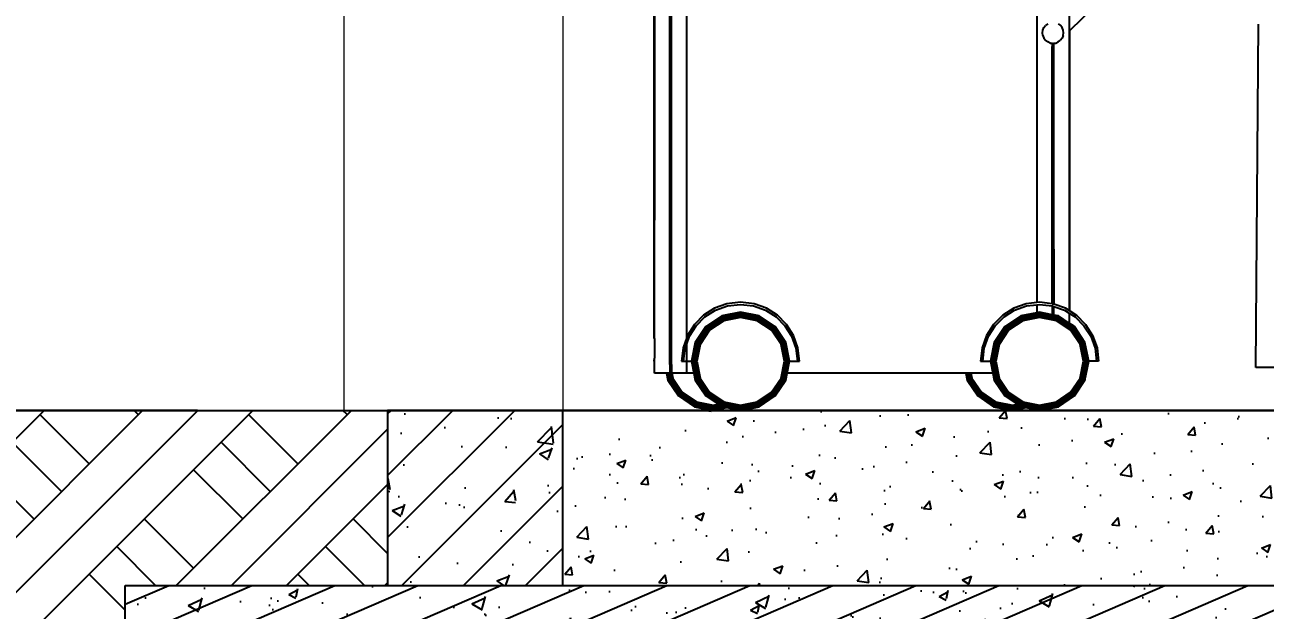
# Model space of a CAD drawing. Extents: x -2377130 to 293730, y -2 to 754590.
# Drawn here: x -2155637 to -2154221, y 516709 to 517378 of the extents above; entities that cross this region are included whole.
import ezdxf

# ---------------------------------------------------------------- set-up
doc = ezdxf.new("R2010")
doc.units = 0
doc.header["$LTSCALE"] = 1000
doc.header["$MEASUREMENT"] = 0
doc.layers.get('Defpoints').update_dxf_attribs({"color": 210})
for name, color, linetype in [('00-Hatch', 8, 'Continuous'), ('A-AXIS-DP', 126, 'Continuous'), ('A-HATCH-2', 251, 'Continuous'), ('A-SFCE', 30, 'Continuous'), ('AS-COLN', 6, 'Continuous'), ('PUB_HATCH', 8, 'Continuous')]:
    doc.layers.add(name, color=color, linetype=linetype)
doc.layers.add('A-WALL-HATCH', color=8, linetype='Continuous', lineweight=13)
doc.styles.add('_TCH_DIM_T3', font='SIMPLEX', dxfattribs={"width": 0.705882, "bigfont": 'GBCBIG'})
doc.dimstyles.new('_TCH_ARCH&&50', dxfattribs={"dimtxt": 148.75, "dimasz": 50, "dimexe": 50, "dimexo": 50, "dimgap": 63.125, "dimtad": 1, "dimdec": 0, "dimzin": 0, "dimdsep": 46, "dimtxsty": '_TCH_DIM_T3', "dimblk": 'ARCHTICK', "dimcen": 0.09, "dimclrt": 7, "dimazin": 2, "dimtfac": 1, "dimtdec": 0, "dimtix": 1, "dimtmove": 2, "dimatfit": 3, "dimfxl": 0, "dimtolj": 1, "dimtzin": 0, "dimarcsym": 0})

# ---------------------------------------------------------------- blocks, each defined once
blk = doc.blocks.new('A$C4A4B1E4B')
at = {"color": 250}
for p, q in [((-3695.7, 99.4), (-3695.7, 1493.3)), ((-3295.7, 1493.3), (-3295.7, 139.4)), ((-3715.1, 68.8), (-3715.1, 1031.1)), ((-3712.9, 68.8), (-3712.9, 1031.1)), ((-3732.9, 98.4), (-3732.9, 1015.1)), ((-3732.3, 1015.1), (-3732.3, 233.6)), ((-3154.9, 550.4), (-3258.3, 450.2)), ((-3259.1, 490.8), (-3259.1, 449.4)), ((-3289, 450.6), (-3287.8, 453.4)), ((-3287.8, 453.4), (-3285.9, 455.9)), ((-3283.4, 457.7), (-3285.9, 455.9)), ((-3271.3, 457.7), (-3268.9, 455.9)), ((-3267, 453.4), (-3268.9, 455.9)), ((-3265.8, 450.6), (-3267, 453.4)), ((-3045.8, 65.3), (-3042.8, 457.4)), ((-3289.4, 447.4), (-3289, 450.6)), ((-3289, 444.2), (-3289.4, 447.4)), ((-3289, 444.2), (-3287.8, 441.3)), ((-3287.8, 441.3), (-3285.9, 438.9)), ((-3267, 441.3), (-3268.9, 438.9)), ((-3265.8, 444.2), (-3267, 441.3)), ((-3265.4, 447.4), (-3265.8, 450.6)), ((-3265.8, 444.2), (-3265.4, 447.4)), ((-3258.6, 449.8), (-3259.1, 449.4)), ((-3259.1, 449.4), (-3259.1, 130.3)), ((-3258.3, 450.2), (-3258.6, 449.8)), ((-3258.6, 449.8), (-3258.6, 130.1)), ((-3258.3, 129.9), (-3258.3, 450.2)), ((-3283.4, 437), (-3285.9, 438.9)), ((-3280.6, 435.8), (-3283.4, 437)), ((-3280.6, 435.8), (-3278.5, 435.5)), ((-3278.5, 435.5), (-3277.4, 435.3)), ((-3278.5, 435.5), (-3278.5, 432)), ((-3278.2, 432.2), (-3278.5, 432)), ((-3278.5, 138.1), (-3278.5, 432)), ((-3277.9, 432.4), (-3278.2, 432.2)), ((-3278.2, 432.2), (-3278.2, 138.1)), ((-3276.7, 433.1), (-3277.9, 432.4)), ((-3277.9, 138), (-3277.9, 432.4)), ((-3277.4, 435.3), (-3276.3, 435.5)), ((-3276.3, 433.3), (-3276.7, 433.1)), ((-3276.7, 137.8), (-3276.7, 433.1)), ((-3276.3, 435.5), (-3274.2, 435.8)), ((-3276.3, 433.3), (-3276.3, 435.5)), ((-3276.3, 200.5), (-3276.3, 433.3)), ((-3274.2, 435.8), (-3271.3, 437)), ((-3271.3, 437), (-3268.9, 438.9)), ((-3732.6, 181.8), (-3732.3, 233.6)), ((-3732.3, 98.4), (-3732.3, 233.6)), ((-3276.4, 181.8), (-3276.3, 200.5)), ((-3276.3, 200.5), (-3276.3, 137.6)), ((-3732.6, 98.4), (-3732.6, 181.8)), ((-3663.8, 132.9), (-3676.4, 124.9)), ((-3674.8, 123), (-3662.8, 130.7)), ((-3649.7, 137.9), (-3663.8, 132.9)), ((-3662.8, 130.7), (-3649.1, 135.5)), ((-3634.2, 128.4), (-3655.7, 124.1)), ((-3634.2, 128.1), (-3655.6, 123.8)), ((-3634.2, 139.7), (-3649.7, 137.9)), ((-3649.1, 135.5), (-3634.2, 137.3)), ((-3618.8, 137.9), (-3634.2, 139.7)), ((-3634.2, 137.3), (-3619.3, 135.5)), ((-3612.8, 124.1), (-3634.2, 128.4)), ((-3634.2, 128.1), (-3634.2, 128.4)), ((-3612.9, 123.8), (-3634.2, 128.1)), ((-3634.2, 127.2), (-3634.2, 128.1)), ((-3619.3, 135.5), (-3605.7, 130.7)), ((-3604.6, 132.9), (-3618.8, 137.9)), ((-3605.7, 130.7), (-3593.6, 123)), ((-3592.1, 124.9), (-3604.6, 132.9)), ((-3322.3, 132.9), (-3334.8, 124.9)), ((-3333.3, 123), (-3321.2, 130.7)), ((-3308.1, 137.9), (-3322.3, 132.9)), ((-3321.2, 130.7), (-3307.6, 135.5)), ((-3295.7, 127.8), (-3314.1, 124.1)), ((-3292.7, 128.1), (-3314, 123.8)), ((-3295.7, 139.4), (-3308.1, 137.9)), ((-3307.6, 135.5), (-3295.7, 136.9)), ((-3292.7, 139.7), (-3295.7, 139.4)), ((-3295.7, 136.9), (-3292.7, 137.3)), ((-3295.7, 136.9), (-3295.7, 127.8)), ((-3292.7, 128.4), (-3295.7, 127.8)), ((-3278.5, 138.1), (-3292.7, 139.7)), ((-3292.7, 137.3), (-3278.5, 135.6)), ((-3292.7, 128.1), (-3292.7, 128.4)), ((-3278.5, 125.5), (-3292.7, 128.4)), ((-3271.3, 123.8), (-3292.7, 128.1)), ((-3292.7, 127.2), (-3292.7, 128.1)), ((-3278.5, 138.1), (-3278.2, 138.1)), ((-3278.5, 135.6), (-3278.5, 125.5)), ((-3278.5, 135.6), (-3277.8, 135.5)), ((-3278.2, 138.1), (-3277.9, 138)), ((-3277.9, 138), (-3277.2, 137.9)), ((-3277.8, 135.5), (-3276.3, 135)), ((-3277.2, 137.9), (-3276.7, 137.8)), ((-3276.7, 137.8), (-3276.3, 137.6)), ((-3263, 132.9), (-3276.3, 137.6)), ((-3276.3, 125.1), (-3276.3, 135)), ((-3276.3, 135), (-3264.1, 130.7)), ((-3264.1, 130.7), (-3259.1, 127.4)), ((-3259.1, 130.3), (-3263, 132.9)), ((-3259.1, 130.3), (-3258.6, 130.1)), ((-3258.6, 130.1), (-3258.3, 129.9)), ((-3258.3, 129.9), (-3250.5, 124.9)), ((-3686.8, 114.5), (-3694.8, 101.9)), ((-3676.4, 124.9), (-3686.8, 114.5)), ((-3684.9, 112.9), (-3674.8, 123)), ((-3655.7, 124.1), (-3673.8, 111.9)), ((-3655.6, 123.8), (-3673.6, 111.7)), ((-3655.2, 123), (-3673, 111.1)), ((-3654.7, 121.8), (-3672.1, 110.2)), ((-3654.1, 120.3), (-3670.9, 109)), ((-3653.4, 118.6), (-3669.6, 107.7)), ((-3655.6, 123.8), (-3655.7, 124.1)), ((-3655.2, 123), (-3655.6, 123.8)), ((-3634.2, 127.2), (-3655.2, 123)), ((-3654.7, 121.8), (-3655.2, 123)), ((-3634.2, 125.9), (-3654.7, 121.8)), ((-3654.1, 120.3), (-3654.7, 121.8)), ((-3634.2, 124.2), (-3654.1, 120.3)), ((-3653.4, 118.6), (-3654.1, 120.3)), ((-3634.2, 122.4), (-3653.4, 118.6)), ((-3613.2, 123), (-3634.2, 127.2)), ((-3634.2, 125.9), (-3634.2, 127.2)), ((-3613.7, 121.8), (-3634.2, 125.9)), ((-3634.2, 124.2), (-3634.2, 125.9)), ((-3614.4, 120.3), (-3634.2, 124.2)), ((-3634.2, 122.4), (-3634.2, 124.2)), ((-3615.1, 118.6), (-3634.2, 122.4)), ((-3615.1, 118.6), (-3614.4, 120.3)), ((-3598.8, 107.7), (-3615.1, 118.6)), ((-3614.4, 120.3), (-3613.7, 121.8)), ((-3597.5, 109), (-3614.4, 120.3)), ((-3613.7, 121.8), (-3613.2, 123)), ((-3596.3, 110.2), (-3613.7, 121.8)), ((-3613.2, 123), (-3612.9, 123.8)), ((-3595.4, 111.1), (-3613.2, 123)), ((-3612.9, 123.8), (-3612.8, 124.1)), ((-3594.8, 111.7), (-3612.9, 123.8)), ((-3594.6, 111.9), (-3612.8, 124.1)), ((-3593.6, 123), (-3583.5, 112.9)), ((-3581.6, 114.5), (-3592.1, 124.9)), ((-3573.7, 101.9), (-3581.6, 114.5)), ((-3345.3, 114.5), (-3353.2, 101.9)), ((-3334.8, 124.9), (-3345.3, 114.5)), ((-3343.3, 112.9), (-3333.3, 123)), ((-3314.1, 124.1), (-3332.3, 111.9)), ((-3314, 123.8), (-3332.1, 111.7)), ((-3313.7, 123), (-3331.5, 111.1)), ((-3313.2, 121.8), (-3330.6, 110.2)), ((-3312.5, 120.3), (-3329.4, 109)), ((-3311.8, 118.6), (-3328.1, 107.7)), ((-3314, 123.8), (-3314.1, 124.1)), ((-3313.7, 123), (-3314, 123.8)), ((-3292.7, 127.2), (-3313.7, 123)), ((-3313.2, 121.8), (-3313.7, 123)), ((-3292.7, 125.9), (-3313.2, 121.8)), ((-3312.5, 120.3), (-3313.2, 121.8)), ((-3292.7, 124.2), (-3312.5, 120.3)), ((-3311.8, 118.6), (-3312.5, 120.3)), ((-3292.7, 122.4), (-3311.8, 118.6)), ((-3271.7, 123), (-3292.7, 127.2)), ((-3292.7, 125.9), (-3292.7, 127.2)), ((-3272.2, 121.8), (-3292.7, 125.9)), ((-3292.7, 124.2), (-3292.7, 125.9)), ((-3272.8, 120.3), (-3292.7, 124.2)), ((-3292.7, 122.4), (-3292.7, 124.2)), ((-3273.5, 118.6), (-3292.7, 122.4)), ((-3276.3, 125.1), (-3278.5, 125.5)), ((-3271.2, 124.1), (-3276.3, 125.1)), ((-3273.5, 118.6), (-3272.8, 120.3)), ((-3257.3, 107.7), (-3273.5, 118.6)), ((-3272.8, 120.3), (-3272.2, 121.8)), ((-3256, 109), (-3272.8, 120.3)), ((-3272.2, 121.8), (-3271.7, 123)), ((-3254.8, 110.2), (-3272.2, 121.8)), ((-3271.7, 123), (-3271.3, 123.8)), ((-3253.8, 111.1), (-3271.7, 123)), ((-3271.3, 123.8), (-3271.2, 124.1)), ((-3253.2, 111.7), (-3271.3, 123.8)), ((-3259.1, 116), (-3271.2, 124.1)), ((-3259.1, 127.4), (-3259.1, 116)), ((-3259.1, 127.4), (-3252.1, 123)), ((-3253, 111.9), (-3259.1, 116)), ((-3252.1, 123), (-3242, 112.9)), ((-3250.5, 124.9), (-3240.1, 114.5)), ((-3240.1, 114.5), (-3232.1, 101.9)), ((-3695.7, 99.4), (-3699.8, 87.8)), ((-3694.8, 101.9), (-3695.7, 99.4)), ((-3695.7, 92.1), (-3692.6, 100.9)), ((-3692.6, 100.9), (-3684.9, 112.9)), ((-3673.8, 111.9), (-3686, 93.8)), ((-3673.6, 111.7), (-3685.7, 93.6)), ((-3673, 111.1), (-3684.9, 93.3)), ((-3672.1, 110.2), (-3683.7, 92.8)), ((-3670.9, 109), (-3682.2, 92.2)), ((-3669.6, 107.7), (-3680.5, 91.5)), ((-3673.6, 111.7), (-3673.8, 111.9)), ((-3673, 111.1), (-3673.6, 111.7)), ((-3672.1, 110.2), (-3673, 111.1)), ((-3670.9, 109), (-3672.1, 110.2)), ((-3669.6, 107.7), (-3670.9, 109)), ((-3598.8, 107.7), (-3597.5, 109)), ((-3588, 91.5), (-3598.8, 107.7)), ((-3597.5, 109), (-3596.3, 110.2)), ((-3586.3, 92.2), (-3597.5, 109)), ((-3596.3, 110.2), (-3595.4, 111.1)), ((-3584.7, 92.8), (-3596.3, 110.2)), ((-3595.4, 111.1), (-3594.8, 111.7)), ((-3583.5, 93.3), (-3595.4, 111.1)), ((-3594.8, 111.7), (-3594.6, 111.9)), ((-3582.7, 93.6), (-3594.8, 111.7)), ((-3582.4, 93.8), (-3594.6, 111.9)), ((-3583.5, 112.9), (-3575.9, 100.9)), ((-3575.9, 100.9), (-3571, 87.2)), ((-3568.6, 87.8), (-3573.7, 101.9)), ((-3353.2, 101.9), (-3358.3, 87.8)), ((-3355.9, 87.2), (-3351, 100.9)), ((-3351, 100.9), (-3343.3, 112.9)), ((-3332.3, 111.9), (-3344.4, 93.8)), ((-3332.1, 111.7), (-3344.2, 93.6)), ((-3331.5, 111.1), (-3343.4, 93.3)), ((-3330.6, 110.2), (-3342.2, 92.8)), ((-3329.4, 109), (-3340.6, 92.2)), ((-3328.1, 107.7), (-3338.9, 91.5)), ((-3332.1, 111.7), (-3332.3, 111.9)), ((-3331.5, 111.1), (-3332.1, 111.7)), ((-3330.6, 110.2), (-3331.5, 111.1)), ((-3329.4, 109), (-3330.6, 110.2)), ((-3328.1, 107.7), (-3329.4, 109)), ((-3257.3, 107.7), (-3256, 109)), ((-3246.4, 91.5), (-3257.3, 107.7)), ((-3256, 109), (-3254.8, 110.2)), ((-3244.7, 92.2), (-3256, 109)), ((-3254.8, 110.2), (-3253.8, 111.1)), ((-3243.2, 92.8), (-3254.8, 110.2)), ((-3253.8, 111.1), (-3253.2, 111.7)), ((-3241.9, 93.3), (-3253.8, 111.1)), ((-3253.2, 111.7), (-3253, 111.9)), ((-3241.2, 93.6), (-3253.2, 111.7)), ((-3240.9, 93.8), (-3253, 111.9)), ((-3242, 112.9), (-3234.3, 100.9)), ((-3234.3, 100.9), (-3229.4, 87.2)), ((-3232.1, 101.9), (-3227, 87.8)), ((-3732.6, 98.4), (-3732.9, 98.4)), ((-3732.3, 98.4), (-3732.6, 98.4)), ((-3732.3, 98.4), (-3732.3, 75.8)), ((-3699.8, 87.8), (-3701.6, 72.3)), ((-3699.2, 72.3), (-3697.4, 87.2)), ((-3697.4, 87.2), (-3695.7, 92.1)), ((-3695.7, 72.3), (-3695.7, 92.1)), ((-3686, 93.8), (-3690.3, 72.3)), ((-3685.7, 93.6), (-3690, 72.3)), ((-3684.9, 93.3), (-3689.1, 72.3)), ((-3683.7, 92.8), (-3687.8, 72.3)), ((-3682.2, 92.2), (-3686.1, 72.3)), ((-3685.7, 93.6), (-3686, 93.8)), ((-3684.9, 93.3), (-3685.7, 93.6)), ((-3683.7, 92.8), (-3684.9, 93.3)), ((-3680.5, 91.5), (-3684.3, 72.3)), ((-3682.2, 92.2), (-3683.7, 92.8)), ((-3680.5, 91.5), (-3682.2, 92.2)), ((-3588, 91.5), (-3586.3, 92.2)), ((-3584.2, 72.3), (-3588, 91.5)), ((-3586.3, 92.2), (-3584.7, 92.8)), ((-3582.3, 72.3), (-3586.3, 92.2)), ((-3584.7, 92.8), (-3583.5, 93.3)), ((-3580.6, 72.3), (-3584.7, 92.8)), ((-3583.5, 93.3), (-3582.7, 93.6)), ((-3579.3, 72.3), (-3583.5, 93.3)), ((-3582.7, 93.6), (-3582.4, 93.8)), ((-3578.5, 72.3), (-3582.7, 93.6)), ((-3578.2, 72.3), (-3582.4, 93.8)), ((-3571, 87.2), (-3569.3, 72.3)), ((-3566.8, 72.3), (-3568.6, 87.8)), ((-3358.3, 87.8), (-3360.1, 72.3)), ((-3357.6, 72.3), (-3355.9, 87.2)), ((-3344.4, 93.8), (-3348.7, 72.3)), ((-3344.2, 93.6), (-3348.4, 72.3)), ((-3343.4, 93.3), (-3347.6, 72.3)), ((-3342.2, 92.8), (-3346.2, 72.3)), ((-3340.6, 92.2), (-3344.6, 72.3)), ((-3344.2, 93.6), (-3344.4, 93.8)), ((-3343.4, 93.3), (-3344.2, 93.6)), ((-3342.2, 92.8), (-3343.4, 93.3)), ((-3338.9, 91.5), (-3342.7, 72.3)), ((-3340.6, 92.2), (-3342.2, 92.8)), ((-3338.9, 91.5), (-3340.6, 92.2)), ((-3246.4, 91.5), (-3244.7, 92.2)), ((-3242.6, 72.3), (-3246.4, 91.5)), ((-3244.7, 92.2), (-3243.2, 92.8)), ((-3240.8, 72.3), (-3244.7, 92.2)), ((-3243.2, 92.8), (-3241.9, 93.3)), ((-3239.1, 72.3), (-3243.2, 92.8)), ((-3241.9, 93.3), (-3241.2, 93.6)), ((-3237.8, 72.3), (-3241.9, 93.3)), ((-3241.2, 93.6), (-3240.9, 93.8)), ((-3236.9, 72.3), (-3241.2, 93.6)), ((-3236.6, 72.3), (-3240.9, 93.8)), ((-3229.4, 87.2), (-3227.7, 72.3)), ((-3227, 87.8), (-3225.3, 72.3)), ((-3732.7, 72.3), (-3732.3, 75.8)), ((-3732.3, 72.3), (-3732.7, 72.3)), ((-3732.3, 72.3), (-3732.3, 75.8)), ((-3732.3, 58.8), (-3732.3, 72.3)), ((-3701.6, 72.3), (-3699.2, 72.3)), ((-3699.2, 72.3), (-3695.7, 72.3)), ((-3695.7, 72.3), (-3690.3, 72.3)), ((-3695.7, 58.8), (-3695.7, 72.3)), ((-3690.3, 72.3), (-3690, 72.3)), ((-3690.3, 72.3), (-3687.6, 58.8)), ((-3690, 72.3), (-3685.7, 51)), ((-3690, 72.3), (-3689.1, 72.3)), ((-3689.1, 72.3), (-3684.9, 51.3)), ((-3689.1, 72.3), (-3687.8, 72.3)), ((-3687.8, 72.3), (-3683.7, 51.8)), ((-3687.8, 72.3), (-3686.1, 72.3)), ((-3686.1, 72.3), (-3682.2, 52.5)), ((-3686.1, 72.3), (-3684.3, 72.3)), ((-3684.3, 72.3), (-3680.5, 53.2)), ((-3588, 53.2), (-3584.2, 72.3)), ((-3586.3, 52.5), (-3582.3, 72.3)), ((-3584.7, 51.8), (-3580.6, 72.3)), ((-3584.2, 72.3), (-3582.3, 72.3)), ((-3583.5, 51.3), (-3579.3, 72.3)), ((-3582.7, 51), (-3578.5, 72.3)), ((-3582.3, 72.3), (-3580.6, 72.3)), ((-3580.9, 58.8), (-3578.2, 72.3)), ((-3580.6, 72.3), (-3579.3, 72.3)), ((-3579.3, 72.3), (-3578.5, 72.3)), ((-3578.5, 72.3), (-3578.2, 72.3)), ((-3578.2, 72.3), (-3569.3, 72.3)), ((-3569.3, 72.3), (-3566.8, 72.3)), ((-3360.1, 72.3), (-3357.6, 72.3)), ((-3357.6, 72.3), (-3348.7, 72.3)), ((-3348.7, 72.3), (-3348.4, 72.3)), ((-3348.7, 72.3), (-3346, 58.8)), ((-3348.4, 72.3), (-3344.2, 51)), ((-3348.4, 72.3), (-3347.6, 72.3)), ((-3347.6, 72.3), (-3343.4, 51.3)), ((-3347.6, 72.3), (-3346.2, 72.3)), ((-3346.2, 72.3), (-3342.2, 51.8)), ((-3346.2, 72.3), (-3344.6, 72.3)), ((-3344.6, 72.3), (-3340.6, 52.5)), ((-3344.6, 72.3), (-3342.7, 72.3)), ((-3342.7, 72.3), (-3338.9, 53.2)), ((-3246.4, 53.2), (-3242.6, 72.3)), ((-3244.7, 52.5), (-3240.8, 72.3)), ((-3243.2, 51.8), (-3239.1, 72.3)), ((-3242.6, 72.3), (-3240.8, 72.3)), ((-3241.9, 51.3), (-3237.8, 72.3)), ((-3241.2, 51), (-3236.9, 72.3)), ((-3240.9, 50.9), (-3236.6, 72.3)), ((-3240.8, 72.3), (-3239.1, 72.3)), ((-3239.1, 72.3), (-3237.8, 72.3)), ((-3237.8, 72.3), (-3236.9, 72.3)), ((-3236.9, 72.3), (-3236.6, 72.3)), ((-3227.7, 72.3), (-3236.6, 72.3)), ((-3225.3, 72.3), (-3227.7, 72.3)), ((-3718.7, 58.8), (-3732.3, 58.8)), ((-3718.7, 58.8), (-3717.1, 50.9)), ((-3718.4, 58.8), (-3718.7, 58.8)), ((-3718.4, 58.8), (-3716.8, 51)), ((-3717.5, 58.8), (-3718.4, 58.8)), ((-3717.5, 58.8), (-3716, 51.3)), ((-3716.2, 58.8), (-3717.5, 58.8)), ((-3716.2, 58.8), (-3714.8, 51.8)), ((-3715.1, 58.8), (-3716.2, 58.8)), ((-3714.7, 68.8), (-3715.1, 68.8)), ((-3715.1, 68.8), (-3715.1, 61.8)), ((-3715.1, 61.8), (-3713.3, 52.5)), ((-3715.1, 61.8), (-3715.1, 58.8)), ((-3714.7, 68.8), (-3712.9, 59.8)), ((-3712.9, 68.8), (-3714.7, 68.8)), ((-3712.9, 68.8), (-3712.9, 59.8)), ((-3712.9, 58.8), (-3712.9, 59.8)), ((-3712.7, 58.8), (-3712.9, 58.8)), ((-3712.7, 58.8), (-3711.6, 53.2)), ((-3695.7, 58.8), (-3712.7, 58.8)), ((-3687.6, 58.8), (-3695.7, 58.8)), ((-3687.6, 58.8), (-3686, 50.9)), ((-3582.4, 50.9), (-3580.9, 58.8)), ((-3377.1, 58.8), (-3580.9, 58.8)), ((-3377.1, 58.8), (-3375.5, 50.9)), ((-3376.8, 58.8), (-3377.1, 58.8)), ((-3376.8, 58.8), (-3375.3, 51)), ((-3376, 58.8), (-3376.8, 58.8)), ((-3376, 58.8), (-3374.5, 51.3)), ((-3374.6, 58.8), (-3376, 58.8)), ((-3374.6, 58.8), (-3373.3, 51.8)), ((-3373, 58.8), (-3374.6, 58.8)), ((-3373, 58.8), (-3371.7, 52.5)), ((-3371.1, 58.8), (-3373, 58.8)), ((-3371.1, 58.8), (-3370, 53.2)), ((-3346, 58.8), (-3371.1, 58.8)), ((-3346, 58.8), (-3344.4, 50.9)), ((-2989, 65.3), (-3045.8, 65.3)), ((-3716.8, 51), (-3717.1, 50.9)), ((-3717.1, 50.9), (-3704.9, 32.7)), ((-3716, 51.3), (-3716.8, 51)), ((-3716.8, 51), (-3704.7, 32.9)), ((-3714.8, 51.8), (-3716, 51.3)), ((-3716, 51.3), (-3704.1, 33.5)), ((-3713.3, 52.5), (-3714.8, 51.8)), ((-3714.8, 51.8), (-3703.2, 34.4)), ((-3711.6, 53.2), (-3713.3, 52.5)), ((-3713.3, 52.5), (-3702, 35.6)), ((-3711.6, 53.2), (-3700.7, 36.9)), ((-3685.7, 51), (-3686, 50.9)), ((-3686, 50.9), (-3673.8, 32.7)), ((-3684.9, 51.3), (-3685.7, 51)), ((-3685.7, 51), (-3673.6, 32.9)), ((-3683.7, 51.8), (-3684.9, 51.3)), ((-3684.9, 51.3), (-3673, 33.5)), ((-3682.2, 52.5), (-3683.7, 51.8)), ((-3683.7, 51.8), (-3672.1, 34.4)), ((-3680.5, 53.2), (-3682.2, 52.5)), ((-3682.2, 52.5), (-3670.9, 35.6)), ((-3680.5, 53.2), (-3669.6, 36.9)), ((-3598.8, 36.9), (-3588, 53.2)), ((-3597.5, 35.6), (-3586.3, 52.5)), ((-3596.3, 34.4), (-3584.7, 51.8)), ((-3595.4, 33.5), (-3583.5, 51.3)), ((-3594.8, 32.9), (-3582.7, 51)), ((-3594.6, 32.7), (-3582.4, 50.9)), ((-3588, 53.2), (-3586.3, 52.5)), ((-3586.3, 52.5), (-3584.7, 51.8)), ((-3584.7, 51.8), (-3583.5, 51.3)), ((-3583.5, 51.3), (-3582.7, 51)), ((-3582.7, 51), (-3582.4, 50.9)), ((-3375.3, 51), (-3375.5, 50.9)), ((-3375.5, 50.9), (-3363.4, 32.7)), ((-3374.5, 51.3), (-3375.3, 51)), ((-3375.3, 51), (-3363.2, 32.9)), ((-3373.3, 51.8), (-3374.5, 51.3)), ((-3374.5, 51.3), (-3362.6, 33.5)), ((-3371.7, 52.5), (-3373.3, 51.8)), ((-3373.3, 51.8), (-3361.6, 34.4)), ((-3370, 53.2), (-3371.7, 52.5)), ((-3371.7, 52.5), (-3360.5, 35.6)), ((-3370, 53.2), (-3359.2, 36.9)), ((-3344.2, 51), (-3344.4, 50.9)), ((-3344.4, 50.9), (-3332.3, 32.7)), ((-3343.4, 51.3), (-3344.2, 51)), ((-3344.2, 51), (-3332.1, 32.9)), ((-3342.2, 51.8), (-3343.4, 51.3)), ((-3343.4, 51.3), (-3331.5, 33.5)), ((-3340.6, 52.5), (-3342.2, 51.8)), ((-3342.2, 51.8), (-3330.6, 34.4)), ((-3338.9, 53.2), (-3340.6, 52.5)), ((-3340.6, 52.5), (-3329.4, 35.6)), ((-3338.9, 53.2), (-3328.1, 36.9)), ((-3257.3, 36.9), (-3246.4, 53.2)), ((-3256, 35.6), (-3244.7, 52.5)), ((-3254.8, 34.4), (-3243.2, 51.8)), ((-3253.8, 33.5), (-3241.9, 51.3)), ((-3253.2, 32.9), (-3241.2, 51)), ((-3253, 32.7), (-3240.9, 50.9)), ((-3246.4, 53.2), (-3244.7, 52.5)), ((-3244.7, 52.5), (-3243.2, 51.8)), ((-3243.2, 51.8), (-3241.9, 51.3)), ((-3241.9, 51.3), (-3241.2, 51)), ((-3241.2, 51), (-3240.9, 50.9)), ((-3704.7, 32.9), (-3704.9, 32.7)), ((-3704.9, 32.7), (-3686.8, 20.5)), ((-3704.1, 33.5), (-3704.7, 32.9)), ((-3704.7, 32.9), (-3686.6, 20.8)), ((-3703.2, 34.4), (-3704.1, 33.5)), ((-3704.1, 33.5), (-3686.3, 21.6)), ((-3702, 35.6), (-3703.2, 34.4)), ((-3703.2, 34.4), (-3685.8, 22.8)), ((-3700.7, 36.9), (-3702, 35.6)), ((-3702, 35.6), (-3685.2, 24.4)), ((-3700.7, 36.9), (-3684.5, 26.1)), ((-3673.6, 32.9), (-3673.8, 32.7)), ((-3673.8, 32.7), (-3659.9, 23.3)), ((-3673, 33.5), (-3673.6, 32.9)), ((-3673.6, 32.9), (-3655.6, 20.8)), ((-3672.1, 34.4), (-3673, 33.5)), ((-3673, 33.5), (-3655.2, 21.6)), ((-3670.9, 35.6), (-3672.1, 34.4)), ((-3672.1, 34.4), (-3654.7, 22.8)), ((-3669.6, 36.9), (-3670.9, 35.6)), ((-3670.9, 35.6), (-3654.1, 24.4)), ((-3669.6, 36.9), (-3653.4, 26.1)), ((-3615.1, 26.1), (-3598.8, 36.9)), ((-3614.4, 24.4), (-3597.5, 35.6)), ((-3613.7, 22.8), (-3596.3, 34.4)), ((-3613.2, 21.6), (-3595.4, 33.5)), ((-3612.9, 20.8), (-3594.8, 32.9)), ((-3612.8, 20.5), (-3594.6, 32.7)), ((-3598.8, 36.9), (-3597.5, 35.6)), ((-3597.5, 35.6), (-3596.3, 34.4)), ((-3596.3, 34.4), (-3595.4, 33.5)), ((-3595.4, 33.5), (-3594.8, 32.9)), ((-3594.8, 32.9), (-3594.6, 32.7)), ((-3363.2, 32.9), (-3363.4, 32.7)), ((-3363.4, 32.7), (-3345.2, 20.5)), ((-3362.6, 33.5), (-3363.2, 32.9)), ((-3363.2, 32.9), (-3345.1, 20.8)), ((-3361.6, 34.4), (-3362.6, 33.5)), ((-3362.6, 33.5), (-3344.8, 21.6)), ((-3360.5, 35.6), (-3361.6, 34.4)), ((-3361.6, 34.4), (-3344.3, 22.8)), ((-3359.2, 36.9), (-3360.5, 35.6)), ((-3360.5, 35.6), (-3343.6, 24.4)), ((-3359.2, 36.9), (-3342.9, 26.1)), ((-3332.1, 32.9), (-3332.3, 32.7)), ((-3332.3, 32.7), (-3318.3, 23.3)), ((-3331.5, 33.5), (-3332.1, 32.9)), ((-3332.1, 32.9), (-3314, 20.8)), ((-3330.6, 34.4), (-3331.5, 33.5)), ((-3331.5, 33.5), (-3313.7, 21.6)), ((-3329.4, 35.6), (-3330.6, 34.4)), ((-3330.6, 34.4), (-3313.2, 22.8)), ((-3328.1, 36.9), (-3329.4, 35.6)), ((-3329.4, 35.6), (-3312.5, 24.4)), ((-3328.1, 36.9), (-3311.8, 26.1)), ((-3273.5, 26.1), (-3257.3, 36.9)), ((-3272.8, 24.4), (-3256, 35.6)), ((-3272.2, 22.8), (-3254.8, 34.4)), ((-3271.7, 21.6), (-3253.8, 33.5)), ((-3271.3, 20.8), (-3253.2, 32.9)), ((-3271.2, 20.5), (-3253, 32.7)), ((-3257.3, 36.9), (-3256, 35.6)), ((-3256, 35.6), (-3254.8, 34.4)), ((-3254.8, 34.4), (-3253.8, 33.5)), ((-3253.8, 33.5), (-3253.2, 32.9)), ((-3253.2, 32.9), (-3253, 32.7)), ((-3686.6, 20.8), (-3686.8, 20.5)), ((-3686.8, 20.5), (-3665.3, 16.3)), ((-3686.3, 21.6), (-3686.6, 20.8)), ((-3686.6, 20.8), (-3665.3, 16.6)), ((-3685.8, 22.8), (-3686.3, 21.6)), ((-3686.3, 21.6), (-3665.3, 17.4)), ((-3685.2, 24.4), (-3685.8, 22.8)), ((-3685.8, 22.8), (-3665.3, 18.7)), ((-3684.5, 26.1), (-3685.2, 24.4)), ((-3685.2, 24.4), (-3665.3, 20.4)), ((-3684.5, 26.1), (-3665.3, 22.3)), ((-3665.3, 22.3), (-3659.9, 23.3)), ((-3665.3, 22.3), (-3665.3, 20.4)), ((-3665.3, 20.4), (-3657.7, 21.9)), ((-3665.3, 18.7), (-3655.8, 20.6)), ((-3665.3, 20.4), (-3665.3, 18.7)), ((-3665.3, 17.4), (-3652.6, 19.9)), ((-3665.3, 16.6), (-3650.5, 19.5)), ((-3665.3, 16.3), (-3649.8, 19.4)), ((-3665.3, 18.7), (-3665.3, 17.4)), ((-3665.3, 17.4), (-3665.3, 16.6)), ((-3665.3, 16.6), (-3665.3, 16.3)), ((-3659.9, 23.3), (-3657.7, 21.9)), ((-3657.7, 21.9), (-3655.8, 20.6)), ((-3655.8, 20.6), (-3655.7, 20.5)), ((-3655.6, 20.8), (-3655.7, 20.5)), ((-3655.7, 20.5), (-3652.6, 19.9)), ((-3655.2, 21.6), (-3655.6, 20.8)), ((-3655.6, 20.8), (-3634.2, 16.6)), ((-3654.7, 22.8), (-3655.2, 21.6)), ((-3655.2, 21.6), (-3634.2, 17.4)), ((-3654.1, 24.4), (-3654.7, 22.8)), ((-3654.7, 22.8), (-3634.2, 18.7)), ((-3653.4, 26.1), (-3654.1, 24.4)), ((-3654.1, 24.4), (-3634.2, 20.4)), ((-3653.4, 26.1), (-3634.2, 22.3)), ((-3652.6, 19.9), (-3650.5, 19.5)), ((-3650.5, 19.5), (-3649.8, 19.4)), ((-3649.8, 19.4), (-3634.2, 16.3)), ((-3634.2, 22.3), (-3615.1, 26.1)), ((-3634.2, 20.4), (-3614.4, 24.4)), ((-3634.2, 18.7), (-3613.7, 22.8)), ((-3634.2, 22.3), (-3634.2, 20.4)), ((-3634.2, 17.4), (-3613.2, 21.6)), ((-3634.2, 16.6), (-3612.9, 20.8)), ((-3634.2, 16.3), (-3612.8, 20.5)), ((-3634.2, 20.4), (-3634.2, 18.7)), ((-3634.2, 18.7), (-3634.2, 17.4)), ((-3634.2, 17.4), (-3634.2, 16.6)), ((-3634.2, 16.6), (-3634.2, 16.3)), ((-3615.1, 26.1), (-3614.4, 24.4)), ((-3614.4, 24.4), (-3613.7, 22.8)), ((-3613.7, 22.8), (-3613.2, 21.6)), ((-3613.2, 21.6), (-3612.9, 20.8)), ((-3612.9, 20.8), (-3612.8, 20.5)), ((-3345.1, 20.8), (-3345.2, 20.5)), ((-3345.2, 20.5), (-3323.8, 16.3)), ((-3344.8, 21.6), (-3345.1, 20.8)), ((-3345.1, 20.8), (-3323.8, 16.6)), ((-3344.3, 22.8), (-3344.8, 21.6)), ((-3344.8, 21.6), (-3323.8, 17.4)), ((-3343.6, 24.4), (-3344.3, 22.8)), ((-3344.3, 22.8), (-3323.8, 18.7)), ((-3342.9, 26.1), (-3343.6, 24.4)), ((-3343.6, 24.4), (-3323.8, 20.4)), ((-3342.9, 26.1), (-3323.8, 22.3)), ((-3323.8, 22.3), (-3318.3, 23.3)), ((-3323.8, 22.3), (-3323.8, 20.4)), ((-3323.8, 20.4), (-3316.2, 21.9)), ((-3323.8, 18.7), (-3314.2, 20.6)), ((-3323.8, 20.4), (-3323.8, 18.7)), ((-3323.8, 17.4), (-3311.1, 19.9)), ((-3323.8, 16.6), (-3309, 19.5)), ((-3323.8, 16.3), (-3308.2, 19.4)), ((-3323.8, 18.7), (-3323.8, 17.4)), ((-3323.8, 17.4), (-3323.8, 16.6)), ((-3323.8, 16.6), (-3323.8, 16.3)), ((-3318.3, 23.3), (-3316.2, 21.9)), ((-3316.2, 21.9), (-3314.2, 20.6)), ((-3314.2, 20.6), (-3314.1, 20.5)), ((-3314, 20.8), (-3314.1, 20.5)), ((-3314.1, 20.5), (-3311.1, 19.9)), ((-3313.7, 21.6), (-3314, 20.8)), ((-3314, 20.8), (-3292.7, 16.6)), ((-3313.2, 22.8), (-3313.7, 21.6)), ((-3313.7, 21.6), (-3292.7, 17.4)), ((-3312.5, 24.4), (-3313.2, 22.8)), ((-3313.2, 22.8), (-3292.7, 18.7)), ((-3311.8, 26.1), (-3312.5, 24.4)), ((-3312.5, 24.4), (-3292.7, 20.4)), ((-3311.8, 26.1), (-3292.7, 22.3)), ((-3311.1, 19.9), (-3309, 19.5)), ((-3309, 19.5), (-3308.2, 19.4)), ((-3308.2, 19.4), (-3292.7, 16.3)), ((-3292.7, 22.3), (-3273.5, 26.1)), ((-3292.7, 20.4), (-3272.8, 24.4)), ((-3292.7, 18.7), (-3272.2, 22.8)), ((-3292.7, 22.3), (-3292.7, 20.4)), ((-3292.7, 17.4), (-3271.7, 21.6)), ((-3292.7, 16.6), (-3271.3, 20.8)), ((-3292.7, 16.3), (-3271.2, 20.5)), ((-3292.7, 20.4), (-3292.7, 18.7)), ((-3292.7, 18.7), (-3292.7, 17.4)), ((-3292.7, 17.4), (-3292.7, 16.6)), ((-3292.7, 16.6), (-3292.7, 16.3)), ((-3273.5, 26.1), (-3272.8, 24.4)), ((-3272.8, 24.4), (-3272.2, 22.8)), ((-3272.2, 22.8), (-3271.7, 21.6)), ((-3271.7, 21.6), (-3271.3, 20.8)), ((-3271.3, 20.8), (-3271.2, 20.5))]:
    blk.add_line(p, q, dxfattribs=at)
blk = doc.blocks.new('_ArchTick')
at = {"color": 0, "linetype": 'ByBlock', "const_width": 0.4}
blk.add_lwpolyline([(-0.5, -0.5), (0.5, 0.5)], dxfattribs=at)
blk = doc.blocks.new('*D2194')
at = {"layer": 'A-AXIS-DP', "color": 0, "lineweight": -2}
for p, q in [((-2155440, 518637.5), (-2155810, 518637.5)), ((-2155760, 516937.5), (-2155760, 518637.5)), ((-2155440, 516937.5), (-2155810, 516937.5))]:
    blk.add_line(p, q, dxfattribs=at)
at = {"layer": 'Defpoints', "color": 0}
for p in [(-2155760, 518637.5), (-2155390, 518637.5), (-2155390, 516937.5)]:
    blk.add_point(p, dxfattribs=at)
at = {"layer": 'A-AXIS-DP', "color": 0, "lineweight": -2, "xscale": 50, "yscale": 50, "zscale": 50}
for p, rotation in [((-2155760, 518637.5), 90), ((-2155760, 516937.5), 270)]:
    blk.add_blockref('_ArchTick', p, dxfattribs=dict(at, rotation=rotation))
at = {"layer": 'A-AXIS-DP', "color": 7, "insert": (-2155897.5, 517787.5), "char_height": 148.75, "attachment_point": 5, "rotation": 90, "style": '_TCH_DIM_T3'}
blk.add_mtext('\\A1;1700', dxfattribs=at)

msp = doc.modelspace()

# ---------------------------------------------------------------- hatches: boundary and pattern name
h = msp.add_hatch()
h.set_pattern_fill('混凝土', color=8, scale=15, angle=-21.6976, style=0, double=1)
h.set_pattern_definition([(50, (-2153125.81, 516806.435), (107.589, -9.413), [11.25, -123.75]), (355, (-2153125.81, 516806.44), (-20.813, 112.829), [9, -99]), (100.4514, (-2153116.85, 516805.65), (86.7764, 103.416), [9.561, -105.1713]), (46.184, (-2153125.81, 516836.44), (160.086, -24.828), [16.875, -185.625]), (96.636, (-2153112.47, 516834.37), (140.2, 146.118), [14.342, -157.757]), (351.184, (-2153125.81, 516836.44), (140.2, 146.118), [13.5, -148.5]), (21, (-2153110.81, 516828.935), (89.536, -60.393), [11.25, -123.75]), (326, (-2153110.81, 516828.94), (36.497, 108.7725), [9, -99]), (71.4514, (-2153103.35, 516823.9), (126.0334, 48.3796), [9.561, -105.1713]), (37.5, (-2153125.812, 516806.435), (1.824, 49.9341), [0, -97.8, 0, -100.5, 0, -99.375]), (7.5, (-2153125.81, 516806.435), (39.4604, 59.1618), [0, -57.3, 0, -95.55, 0, -37.875]), (327.5, (-2153159.262, 516806.435), (80.0734, -3.3832), [0, -37.5, 0, -117, 0, -155.25]), (317.5, (-2153174.26, 516806.435), (87.478, 15.0157), [0, -48.75, 0, -77.7, 0, -110.25])])
h.paths.add_polyline_path([(-2153220, 516737.5), (-2153220, 516937.5), (-2155022.9, 516937.5), (-2155022.9, 516737.5)])
at = {"layer": '00-Hatch'}
h = msp.add_hatch(dxfattribs=at)
h.set_pattern_fill('钢筋混凝土', color=8, scale=15, angle=-21.6976, style=0, double=1)
h.set_pattern_definition([(23.3024225, (8100, 0), (-14.8344125, 34.44111213), []), (28.3024225, (8100, 0), (96.4861615, -48.5223725), [11.25, -123.75]), (333.3024225, (8100, 0), (22.375575, 112.529306), [9, -99]), (78.7538225, (8108.04, -4.04), (118.8617856, 64.0068405), [9.5610285, -105.171317]), (24.4866225, (8111.09, 27.87), (139.564723, -82.253803), [16.875, -185.625]), (74.9380225, (8122.72, 21.02), (184.286825, 83.932212), [14.341543, -157.75695]), (329.4866225, (8111.09, 27.87), (184.286759, 83.932356), [13.5, -148.5]), (359.3024225, (8122.26, 15.36), (60.8645854, -89.2160426), [11.25, -123.75]), (304.3024225, (8122.26, 15.36), (74.125409, 87.572455), [9, -99]), (49.7538225, (8127.33, 7.93), (134.989992, -1.643693), [9.5610285, -105.171317]), (15.8024225, (8100, 0), (20.155748, 45.7218205), [0, -97.8, 0, -100.5, 0, -99.375]), (345.8024225, (8100, 0), (58.5371318, 40.3812239), [0, -57.3, 0, -95.55, 0, -37.875]), (305.8024225, (8068.92, 12.367), (73.14921794, -32.7472444), [0, -37.5, 0, -117, 0, -155.25]), (295.8024225, (8054.98, 17.91), (86.8313913, -18.389388), [0, -48.75, 0, -77.7, 0, -110.25])])
h.paths.add_polyline_path([(-2153220, 516484.9), (-2153220, 516737.5), (-2153992.9, 516737.5), (-2155522.6, 516737.5), (-2155522.6, 516487.5)])
at = {"layer": 'A-HATCH-2'}
h = msp.add_hatch(dxfattribs=at)
h.set_pattern_fill('夯实土壤', color=8, scale=30)
h.set_pattern_definition([(45, (-2969887.29, 690633.49), (-119.218203, 119.218203), []), (45, (-2969824.29, 690633.49), (-119.218203, 119.218203), []), (45, (-2969761.29, 690633.49), (-119.218203, 119.218203), []), (135, (-2969887.29, 690633.49), (-119.218203, -119.218203), [79.5, -89.1]), (135, (-2969855.79, 690664.99), (-119.218203, -119.218203), [79.5, -89.1]), (135, (-2969824.29, 690696.49), (-119.218203, -119.218203), [79.5, -89.1])])
h.paths.add_polyline_path([(-2156755.4, 516577.9), (-2156755.4, 516937.5), (-2155222.9, 516937.5), (-2155222.9, 516737.5), (-2155522.9, 516737.5), (-2155522.9, 516577.9)])
at = {"layer": 'PUB_HATCH'}
h = msp.add_hatch(dxfattribs=at)
h.set_pattern_fill('钢筋混凝土', color=8, scale=20, style=0)
h.set_pattern_definition([(45, (0, 0), (-35.3553391, 35.3553391), []), (50, (0, 0), (143.4520365, -12.550427), [15, -165]), (355, (0, 0), (-27.750267, 150.438427), [12, -132]), (100.4514, (11.95, -1.05), (115.701876, 137.887908), [12.748038, -140.228422]), (46.1842, (0, 40), (213.44821, -33.103803), [22.5, -247.5]), (96.6356, (17.79, 37.24), (186.932541, 194.823574), [19.122058, -210.3426]), (351.1842, (0, 40), (186.93239, 194.82372), [18, -198]), (21, (20, 30), (119.3814104, -80.523778), [15, -165]), (326, (20, 30), (48.663066, 145.030009), [12, -132]), (71.4514, (29.95, 23.29), (168.044526, 64.506099), [12.748038, -140.228422]), (37.5, (0, 0), (2.4319711, 66.5787708), [0, -130.4, 0, -134, 0, -132.5]), (7.5, (0, 0), (52.6139075, 78.8823424), [0, -76.4, 0, -127.4, 0, -50.5]), (327.5, (-44.6, 0), (106.7644872, -4.5109743), [0, -50, 0, -156, 0, -207]), (317.5, (-64.6, 0), (116.637234, 20.0209965), [0, -65, 0, -103.6, 0, -147])])
h.paths.add_polyline_path([(-2155222.9, 516737.5), (-2155022.9, 516737.5), (-2155022.9, 516937.5), (-2155222.9, 516937.5)])

# ---------------------------------------------------------------- linework, layer by layer
at = {"layer": 'A-SFCE', "color": 8}
for points in [[(-2159152.6, 516937.5), (-2151070, 516937.5)], [(-2153220, 516937.5), (-2155022.9, 516937.5)]]:
    msp.add_lwpolyline(points, dxfattribs=at)
at = {"layer": 'A-WALL-HATCH', "color": 8}
for p, q in [((-2155272.9, 518637.5), (-2155272.9, 516937.5)), ((-2155022.9, 518637.5), (-2155022.9, 516937.5))]:
    msp.add_line(p, q, dxfattribs=at)
at = {"layer": 'AS-COLN', "color": 8}
for p, q in [((-2155022.9, 516937.5), (-2155222.9, 516937.5)), ((-2155222.9, 516937.5), (-2155222.9, 516737.5)), ((-2155022.9, 516737.5), (-2155022.9, 516937.5)), ((-2155522.6, 516487.5), (-2155522.6, 516737.5)), ((-2155522.6, 516737.5), (-2155222.9, 516737.5)), ((-2155222.9, 516737.5), (-2155022.9, 516737.5)), ((-2155222.6, 516737.5), (-2153220, 516737.5))]:
    msp.add_line(p, q, dxfattribs=at)

# ---------------------------------------------------------------- block references
at = {"color": 8}
msp.add_blockref('A$C4A4B1E4B', (-2151185.7, 516921.2), dxfattribs=at)

# ---------------------------------------------------------------- dimensions: what is measured, and where the dimension line sits
at = {"layer": 'A-AXIS-DP', "color": 8}
dim = msp.add_aligned_dim(p1=(-2155390, 516937.5), p2=(-2155390, 518637.5), distance=370, dimstyle='_TCH_ARCH&&50', dxfattribs=at)
dim.commit()
dim.dimension.update_dxf_attribs({"geometry": '*D2194', "text_midpoint": (-2155897.5, 517787.5)})

doc.saveas('drawing.dxf')
